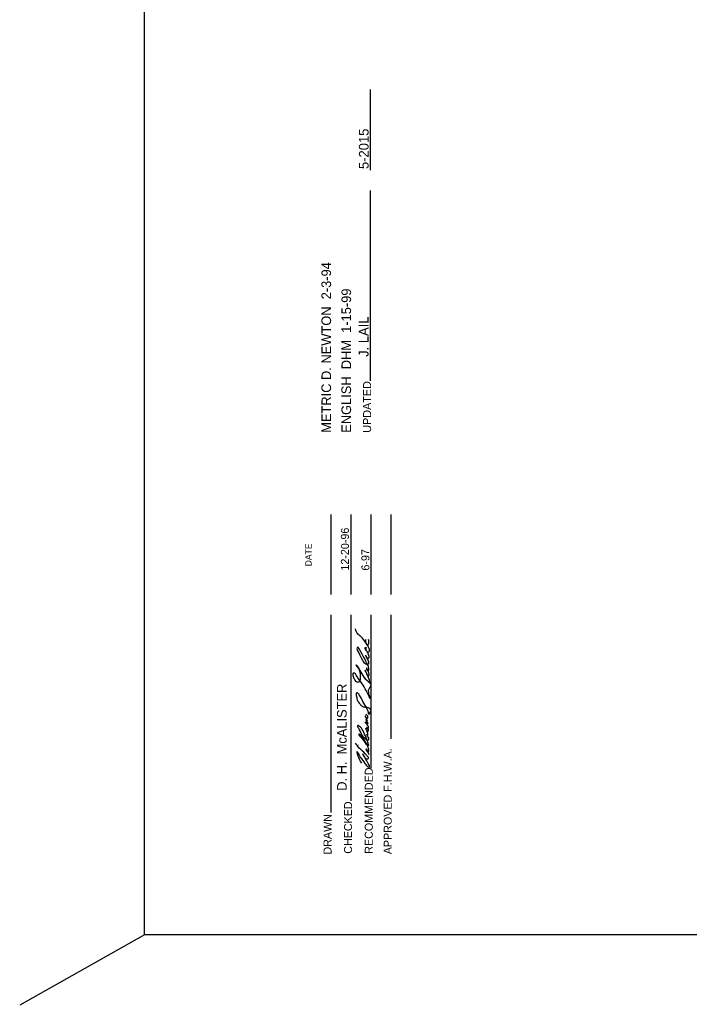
# Model space of a CAD drawing. Extents: x 998.4 to 1037.3, y 999.1 to 1023.1.
# Drawn here: x 998.44 to 1006.81, y 999.12 to 1011.43 of the extents above; entities that cross this region are included whole.
import ezdxf

# ---------------------------------------------------------------- set-up
doc = ezdxf.new("R2010")
doc.units = 0
for name, color, linetype in [('14', 7, 'Continuous'), ('15', 7, 'Continuous'), ('Default', 7, 'Continuous'), ('SB_PL_INFOSTD_PT', 7, 'Continuous')]:
    doc.layers.add(name, color=color, linetype=linetype)

msp = doc.modelspace()

# ---------------------------------------------------------------- linework, layer by layer
at = {"layer": '14'}
for p, q in [((1000, 1000), (1000, 1022)), ((1000.001, 1000), (998.44, 999.119)), ((1036, 1000), (1000, 1000))]:
    msp.add_line(p, q, dxfattribs=at)
at = {"layer": '15'}
for p, q in [((1002.331, 1004.248), (1002.331, 1005.248)), ((1002.581, 1004.248), (1002.581, 1005.248)), ((1002.831, 1004.248), (1002.831, 1005.248)), ((1003.081, 1004.248), (1003.081, 1005.248)), ((1002.331, 1001.528), (1002.331, 1003.998)), ((1002.581, 1001.673), (1002.581, 1003.998)), ((1002.831, 1002.081), (1002.831, 1003.998)), ((1003.081, 1002.448), (1003.081, 1003.998))]:
    msp.add_line(p, q, dxfattribs=at)
for points in [[(1002.814, 1003.162), (1002.784, 1003.25), (1002.754, 1003.303), (1002.768, 1003.272), (1002.785, 1003.243), (1002.802, 1003.236), (1002.802, 1003.272), (1002.782, 1003.32), (1002.773, 1003.334), (1002.775, 1003.317), (1002.788, 1003.301), (1002.801, 1003.299), (1002.804, 1003.317), (1002.794, 1003.359), (1002.751, 1003.446), (1002.747, 1003.453), (1002.69, 1003.557), (1002.674, 1003.583), (1002.666, 1003.591), (1002.656, 1003.582), (1002.663, 1003.548), (1002.714, 1003.441), (1002.752, 1003.391), (1002.772, 1003.378), (1002.787, 1003.377), (1002.801, 1003.383), (1002.801, 1003.41), (1002.782, 1003.454), (1002.761, 1003.492), (1002.782, 1003.458), (1002.801, 1003.453), (1002.806, 1003.463), (1002.796, 1003.508), (1002.778, 1003.542), (1002.758, 1003.574), (1002.758, 1003.588), (1002.772, 1003.588), (1002.764, 1003.575), (1002.77, 1003.55), (1002.777, 1003.539), (1002.798, 1003.531), (1002.81, 1003.547), (1002.806, 1003.577), (1002.777, 1003.631), (1002.693, 1003.732), (1002.689, 1003.735), (1002.649, 1003.782), (1002.639, 1003.805), (1002.638, 1003.821)], [(1002.76, 1003.686), (1002.77, 1003.633), (1002.781, 1003.623), (1002.794, 1003.624), (1002.802, 1003.64), (1002.799, 1003.687)], [(1002.817, 1002.951), (1002.77, 1003.05), (1002.72, 1003.136), (1002.652, 1003.229), (1002.613, 1003.268), (1002.605, 1003.263), (1002.603, 1003.24), (1002.622, 1003.191), (1002.636, 1003.168), (1002.651, 1003.158), (1002.672, 1003.157), (1002.687, 1003.166), (1002.7, 1003.217), (1002.699, 1003.257), (1002.687, 1003.306), (1002.686, 1003.312), (1002.668, 1003.344), (1002.642, 1003.369), (1002.655, 1003.352), (1002.715, 1003.26), (1002.779, 1003.178), (1002.828, 1003.119), (1002.818, 1003.092), (1002.799, 1003.059), (1002.803, 1003.001), (1002.816, 1002.949)], [(1002.802, 1002.751), (1002.794, 1002.79), (1002.776, 1002.827), (1002.73, 1002.915), (1002.684, 1002.995), (1002.652, 1003.02), (1002.643, 1002.999), (1002.648, 1002.976), (1002.663, 1002.923), (1002.689, 1002.885), (1002.723, 1002.853), (1002.775, 1002.842), (1002.811, 1002.827), (1002.827, 1002.792), (1002.819, 1002.783), (1002.815, 1002.779), (1002.808, 1002.751)], [(1002.807, 1002.248), (1002.787, 1002.299), (1002.774, 1002.317), (1002.77, 1002.319), (1002.794, 1002.285), (1002.803, 1002.291), (1002.803, 1002.31), (1002.777, 1002.383), (1002.729, 1002.46), (1002.686, 1002.505), (1002.681, 1002.507), (1002.68, 1002.498), (1002.688, 1002.484), (1002.756, 1002.398), (1002.781, 1002.369), (1002.799, 1002.364), (1002.793, 1002.398), (1002.791, 1002.404), (1002.76, 1002.485), (1002.719, 1002.565), (1002.673, 1002.611), (1002.666, 1002.612), (1002.661, 1002.606), (1002.668, 1002.587), (1002.712, 1002.502), (1002.761, 1002.446), (1002.786, 1002.431), (1002.795, 1002.432), (1002.799, 1002.436), (1002.792, 1002.474), (1002.778, 1002.504), (1002.778, 1002.5), (1002.788, 1002.489), (1002.792, 1002.502), (1002.777, 1002.547), (1002.765, 1002.581), (1002.786, 1002.539), (1002.796, 1002.544), (1002.792, 1002.574), (1002.784, 1002.584), (1002.775, 1002.589), (1002.792, 1002.572), (1002.798, 1002.598), (1002.763, 1002.647), (1002.76, 1002.656), (1002.77, 1002.658), (1002.792, 1002.634), (1002.783, 1002.662), (1002.781, 1002.667), (1002.766, 1002.689), (1002.785, 1002.673), (1002.775, 1002.698), (1002.759, 1002.734), (1002.773, 1002.71), (1002.786, 1002.706), (1002.791, 1002.715), (1002.782, 1002.74), (1002.765, 1002.756)], [(1002.717, 1002.142), (1002.676, 1002.213), (1002.656, 1002.287), (1002.696, 1002.22), (1002.752, 1002.141), (1002.792, 1002.099), (1002.81, 1002.095), (1002.805, 1002.119), (1002.767, 1002.191), (1002.724, 1002.261), (1002.749, 1002.217), (1002.783, 1002.196), (1002.797, 1002.2), (1002.788, 1002.228), (1002.763, 1002.257), (1002.759, 1002.261), (1002.683, 1002.331), (1002.638, 1002.394)]]:
    msp.add_spline(points, degree=3, dxfattribs=at)
at = {"layer": 'Default'}
for p, q in [((1002.825, 1009.549), (1002.825, 1010.559)), ((1002.825, 1006.918), (1002.825, 1009.297))]:
    msp.add_line(p, q, dxfattribs=at)

# ---------------------------------------------------------------- texts
at = {"layer": '15'}
for s, height, rotation, p in [('METRIC D. NEWTON  2-3-94', 0.12, 90, (1002.331, 1006.27)), ('ENGLISH  DHM  1-15-99', 0.12, 90, (1002.581, 1006.27)), ('12-20-96', 0.1, 90, (1002.554, 1004.549)), ('DATE', 0.08, 90, (1002.088, 1004.602)), ('6-97', 0.1, 90, (1002.81, 1004.549)), ('.', 0.0515, 269.9999, (1002.656, 1003.609)), (' D. H.  McALISTER', 0.12, 90, (1002.526, 1001.754)), ('.', 0.0515, 269.9999, (1002.769, 1002.862)), ('.', 0.0515, 269.9999, (1002.691, 1002.577)), ('.', 0.0515, 269.9999, (1002.671, 1002.381)), ('APPROVED F.H.W.A.', 0.1, 90, (1003.089, 1001.006)), ('RECOMMENDED', 0.1, 90, (1002.852, 1001.012)), ('CHECKED', 0.1, 90, (1002.593, 1001.012)), ('DRAWN', 0.1, 90, (1002.337, 1001.002))]:
    msp.add_text(s, height=height, rotation=rotation, dxfattribs=at).set_placement(p)
at = {"layer": 'Default'}
for s, height, p in [('5-2015', 0.1212, (1002.8, 1009.564)), ('J. LAIL', 0.1212, (1002.799, 1007.218)), ('UPDATED', 0.101, (1002.831, 1006.27))]:
    msp.add_text(s, height=height, rotation=90, dxfattribs=at).set_placement(p)
at = {"layer": 'SB_PL_INFOSTD_PT'}
msp.add_text('CELL:SP', height=0.0005, dxfattribs=at).set_placement((1000.001, 999.999))

doc.saveas('drawing.dxf')
